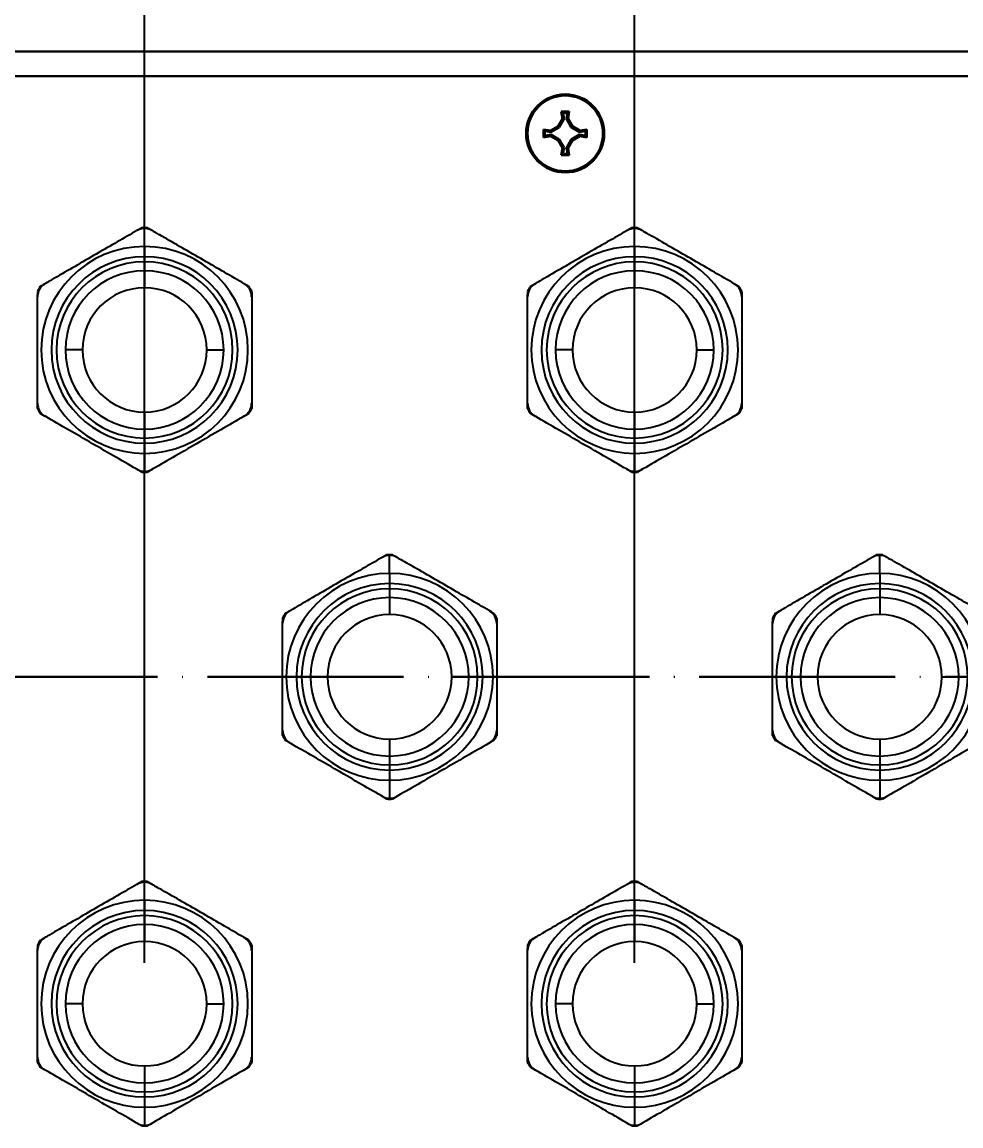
# Model space of a CAD drawing. Header units: millimetres. Extents: x 0 to 53000, y -591 to 24400.
# Drawn here: x 20906.9 to 21021.9, y 1951.6 to 2086.6 of the extents above; entities that cross this region are included whole.
import ezdxf

# ---------------------------------------------------------------- set-up
doc = ezdxf.new("R2010")
doc.units = ezdxf.units.MM
doc.linetypes.add('ACAD_ISO04W100', pattern=[30, 24, -3, 0, -3])
for name, color, linetype in [('MAIN-1', 7, 'Continuous'), ('MAIN-2', 7, 'Continuous'), ('размеры', 3, 'Continuous')]:
    doc.layers.add(name, color=color, linetype=linetype)
doc.layers.add('Осевые центральные', color=5, linetype='ACAD_ISO04W100', lineweight=30)
doc.layers.add('Основная', color=7, linetype='Continuous', lineweight=30)
doc.styles.get("Standard").update_dxf_attribs({"font": 'arial.ttf'})
doc.dimstyles.new('ISO2', dxfattribs={"dimtxt": 20, "dimasz": 20, "dimexe": 10, "dimexo": 5, "dimgap": 5, "dimtad": 1, "dimdec": 4, "dimdsep": 46, "dimlunit": 6, "dimtxsty": 'Standard', "dimcen": 20, "dimadec": 0, "dimazin": 0, "dimtfac": 1, "dimtdec": 4, "dimtmove": 0, "dimatfit": 3, "dimfxl": 1, "dimtolj": 1, "dimtzin": 0, "dimarcsym": 0})

# ---------------------------------------------------------------- blocks, each defined once
blk = doc.blocks.new('*U186')
at = {"layer": 'MAIN-1'}
for p, q in [((-0.35, 14.95), (-0.64, 14.78)), ((0, 12.66), (0, 14.95)), ((0.35, 14.95), (0.52, 14.85)), ((-2.73, 13.57), (-3.04, 13.39)), ((-2.43, 13.74), (-2.73, 13.57)), ((-2.12, 13.92), (-2.43, 13.74)), ((-1.82, 14.09), (-2.12, 13.92)), ((-1.52, 14.27), (-1.82, 14.09)), ((-1.22, 14.44), (-1.52, 14.27)), ((-0.93, 14.61), (-1.22, 14.44)), ((-0.64, 14.78), (-0.93, 14.61)), ((0.52, 14.85), (0.69, 14.75)), ((0.69, 14.75), (0.87, 14.65)), ((0.87, 14.65), (1.04, 14.54)), ((1.04, 14.54), (1.22, 14.44)), ((1.22, 14.44), (1.39, 14.34)), ((1.39, 14.34), (1.57, 14.24)), ((1.57, 14.24), (1.61, 14.22)), ((1.61, 14.22), (1.64, 14.2)), ((1.64, 14.2), (1.67, 14.18)), ((1.67, 14.18), (1.7, 14.16)), ((1.7, 14.16), (1.74, 14.14)), ((1.74, 14.14), (1.77, 14.12)), ((1.77, 14.12), (1.8, 14.11)), ((2.1, 13.93), (1.8, 14.11)), ((2.41, 13.75), (2.1, 13.93)), ((2.72, 13.58), (2.41, 13.75)), ((3.03, 13.4), (2.72, 13.58)), ((-4.94, 12.29), (-5.26, 12.11)), ((-4.62, 12.48), (-4.94, 12.29)), ((-4.3, 12.67), (-4.62, 12.48)), ((-3.98, 12.85), (-4.3, 12.67)), ((-3.66, 13.03), (-3.98, 12.85)), ((-3.35, 13.21), (-3.66, 13.03)), ((-3.04, 13.39), (-3.35, 13.21)), ((0, 12.66), (0, 7.61)), ((3.34, 13.22), (3.03, 13.4)), ((3.65, 13.04), (3.34, 13.22)), ((3.97, 12.86), (3.65, 13.04)), ((4.28, 12.67), (3.97, 12.86)), ((4.6, 12.49), (4.28, 12.67)), ((4.92, 12.3), (4.6, 12.49)), ((5.24, 12.12), (4.92, 12.3)), ((-7.22, 10.97), (-7.55, 10.79)), ((-6.9, 11.16), (-7.22, 10.97)), ((-6.57, 11.35), (-6.9, 11.16)), ((-6.24, 11.54), (-6.57, 11.35)), ((-5.92, 11.73), (-6.24, 11.54)), ((-5.59, 11.92), (-5.92, 11.73)), ((-5.26, 12.11), (-5.59, 11.92)), ((5.57, 11.93), (5.24, 12.12)), ((5.89, 11.74), (5.57, 11.93)), ((6.22, 11.56), (5.89, 11.74)), ((6.55, 11.37), (6.22, 11.56)), ((6.87, 11.18), (6.55, 11.37)), ((7.2, 10.99), (6.87, 11.18)), ((7.53, 10.8), (7.2, 10.99)), ((-9.78, 9.5), (-10.09, 9.32)), ((-9.47, 9.68), (-9.78, 9.5)), ((-9.15, 9.86), (-9.47, 9.68)), ((-8.83, 10.05), (-9.15, 9.86)), ((-8.51, 10.23), (-8.83, 10.05)), ((-8.19, 10.41), (-8.51, 10.23)), ((-7.87, 10.6), (-8.19, 10.41)), ((-7.55, 10.79), (-7.87, 10.6)), ((7.85, 10.61), (7.53, 10.8)), ((8.18, 10.42), (7.85, 10.61)), ((8.5, 10.24), (8.18, 10.42)), ((8.82, 10.05), (8.5, 10.24)), ((9.14, 9.87), (8.82, 10.05)), ((9.45, 9.69), (9.14, 9.87)), ((9.77, 9.51), (9.45, 9.69)), ((10.08, 9.33), (9.77, 9.51)), ((-12.25, 8.07), (-12.07, 8.17)), ((-12.07, 8.17), (-11.9, 8.28)), ((-11.9, 8.28), (-11.72, 8.38)), ((-11.72, 8.38), (-11.54, 8.48)), ((-11.54, 8.48), (-11.51, 8.5)), ((-11.51, 8.5), (-11.48, 8.52)), ((-11.48, 8.52), (-11.45, 8.54)), ((-11.45, 8.54), (-11.41, 8.56)), ((-11.41, 8.56), (-11.38, 8.58)), ((-11.38, 8.58), (-11.35, 8.59)), ((-11.35, 8.59), (-11.31, 8.61)), ((-11.01, 8.79), (-11.31, 8.61)), ((-10.71, 8.96), (-11.01, 8.79)), ((-10.4, 9.14), (-10.71, 8.96)), ((-10.09, 9.32), (-10.4, 9.14)), ((10.38, 9.15), (10.08, 9.33)), ((10.69, 8.97), (10.38, 9.15)), ((10.99, 8.8), (10.69, 8.97)), ((11.3, 8.62), (10.99, 8.8)), ((11.6, 8.45), (11.3, 8.62)), ((11.89, 8.28), (11.6, 8.45)), ((12.19, 8.11), (11.89, 8.28)), ((12.48, 7.94), (12.19, 8.11)), ((-13.12, 7.17), (-13.12, 7.12)), ((-13.12, 7.12), (-13.12, 7.06)), ((-13.12, 7.06), (-13.12, 7.01)), ((-13.12, 7.01), (-13.12, 6.95)), ((-13.12, 6.95), (-13.12, 6.9)), ((-13.12, 6.9), (-13.12, 6.84)), ((-13.12, 6.84), (-13.12, 6.78)), ((-13.12, 6.75), (-13.12, 6.78)), ((-12.77, 7.77), (-12.6, 7.87)), ((-12.6, 7.87), (-12.42, 7.97)), ((-12.42, 7.97), (-12.25, 8.07)), ((12.77, 7.77), (12.48, 7.94)), ((13.12, 7.17), (13.12, 6.81)), ((13.12, 6.81), (13.12, 6.44)), ((-13.12, 6.71), (-13.12, 6.75)), ((-13.12, 6.67), (-13.12, 6.71)), ((-13.12, 6.63), (-13.12, 6.67)), ((-13.12, 6.59), (-13.12, 6.63)), ((-13.12, 6.56), (-13.12, 6.59)), ((-13.12, 6.52), (-13.12, 6.56)), ((-13.12, 6.15), (-13.12, 6.52)), ((-13.12, 5.78), (-13.12, 6.15)), ((-13.12, 5.4), (-13.12, 5.78)), ((13.12, 6.44), (13.12, 6.07)), ((13.12, 6.07), (13.12, 5.7)), ((13.12, 5.7), (13.12, 5.32)), ((-13.12, 5.02), (-13.12, 5.4)), ((-13.12, 4.64), (-13.12, 5.02)), ((-13.12, 4.25), (-13.12, 4.64)), ((-13.12, 3.86), (-13.12, 4.25)), ((13.12, 5.32), (13.12, 4.94)), ((13.12, 4.94), (13.12, 4.56)), ((13.12, 4.56), (13.12, 4.17)), ((13.12, 4.17), (13.12, 3.79)), ((-13.12, 3.47), (-13.12, 3.86)), ((-13.12, 3.08), (-13.12, 3.47)), ((-13.12, 2.68), (-13.12, 3.08)), ((13.12, 3.79), (13.12, 3.39)), ((13.12, 3.39), (13.12, 3)), ((13.12, 3), (13.12, 2.6)), ((-13.12, 2.28), (-13.12, 2.68)), ((-13.12, 1.88), (-13.12, 2.28)), ((-13.12, 1.47), (-13.12, 1.88)), ((-13.12, 1.07), (-13.12, 1.47)), ((13.12, 2.6), (13.12, 2.2)), ((13.12, 2.2), (13.12, 1.8)), ((13.12, 1.8), (13.12, 1.39)), ((13.12, 1.39), (13.12, 0.98)), ((-13.12, 0.66), (-13.12, 1.07)), ((-13.12, 0.25), (-13.12, 0.66)), ((-13.12, -0.16), (-13.12, 0.25)), ((13.12, 0.98), (13.12, 0.57)), ((13.12, 0.57), (13.12, 0.16)), ((13.12, 0.16), (13.12, -0.25)), ((-13.12, -0.57), (-13.12, -0.16)), ((-13.12, -0.98), (-13.12, -0.57)), ((-13.12, -1.39), (-13.12, -0.98)), ((13.12, -0.25), (13.12, -0.66)), ((13.12, -0.66), (13.12, -1.07)), ((13.12, -1.07), (13.12, -1.47)), ((-13.12, -1.8), (-13.12, -1.39)), ((-13.12, -2.2), (-13.12, -1.8)), ((-13.12, -2.6), (-13.12, -2.2)), ((-13.12, -3), (-13.12, -2.6)), ((13.12, -1.47), (13.12, -1.88)), ((13.12, -1.88), (13.12, -2.28)), ((13.12, -2.28), (13.12, -2.68)), ((13.12, -2.68), (13.12, -3.08)), ((-13.12, -3.39), (-13.12, -3)), ((-13.12, -3.79), (-13.12, -3.39)), ((-13.12, -4.17), (-13.12, -3.79)), ((13.12, -3.08), (13.12, -3.47)), ((13.12, -3.47), (13.12, -3.86)), ((13.12, -3.86), (13.12, -4.25)), ((-13.12, -4.56), (-13.12, -4.17)), ((-13.12, -4.94), (-13.12, -4.56)), ((-13.12, -5.32), (-13.12, -4.94)), ((-13.12, -5.7), (-13.12, -5.32)), ((13.12, -4.25), (13.12, -4.64)), ((13.12, -4.64), (13.12, -5.02)), ((13.12, -5.02), (13.12, -5.4)), ((13.12, -5.4), (13.12, -5.78)), ((-13.12, -6.07), (-13.12, -5.7)), ((-13.12, -6.44), (-13.12, -6.07)), ((-13.12, -6.81), (-13.12, -6.44)), ((13.12, -5.78), (13.12, -6.15)), ((13.12, -6.15), (13.12, -6.52)), ((13.12, -6.52), (13.12, -6.56)), ((13.12, -6.56), (13.12, -6.59)), ((13.12, -6.59), (13.12, -6.63)), ((13.12, -6.63), (13.12, -6.67)), ((13.12, -6.67), (13.12, -6.71)), ((13.12, -6.71), (13.12, -6.75)), ((13.12, -6.75), (13.12, -6.78)), ((-13.12, -7.17), (-13.12, -6.81)), ((-12.44, -7.96), (-12.77, -7.77)), ((-12.11, -8.16), (-12.44, -7.96)), ((0, -7.61), (0, -12.66)), ((12.44, -7.96), (12.11, -8.16)), ((12.77, -7.77), (12.44, -7.96)), ((13.12, -6.78), (13.12, -6.84)), ((13.12, -6.84), (13.12, -6.9)), ((13.12, -6.9), (13.12, -6.95)), ((13.12, -6.95), (13.12, -7.01)), ((13.12, -7.01), (13.12, -7.06)), ((13.12, -7.06), (13.12, -7.12)), ((13.12, -7.12), (13.12, -7.17)), ((-11.77, -8.35), (-12.11, -8.16)), ((-11.43, -8.55), (-11.77, -8.35)), ((-11.08, -8.75), (-11.43, -8.55)), ((-10.74, -8.95), (-11.08, -8.75)), ((-10.39, -9.15), (-10.74, -8.95)), ((-10.03, -9.35), (-10.39, -9.15)), ((-9.68, -9.56), (-10.03, -9.35)), ((10.03, -9.35), (9.68, -9.56)), ((10.39, -9.15), (10.03, -9.35)), ((10.74, -8.95), (10.39, -9.15)), ((11.08, -8.75), (10.74, -8.95)), ((11.43, -8.55), (11.08, -8.75)), ((11.77, -8.35), (11.43, -8.55)), ((12.11, -8.16), (11.77, -8.35)), ((-9.32, -9.76), (-9.68, -9.56)), ((-8.96, -9.97), (-9.32, -9.76)), ((-8.6, -10.18), (-8.96, -9.97)), ((-8.23, -10.39), (-8.6, -10.18)), ((-7.86, -10.61), (-8.23, -10.39)), ((-7.49, -10.82), (-7.86, -10.61)), ((7.86, -10.61), (7.49, -10.82)), ((8.23, -10.39), (7.86, -10.61)), ((8.6, -10.18), (8.23, -10.39)), ((8.96, -9.97), (8.6, -10.18)), ((9.32, -9.76), (8.96, -9.97)), ((9.68, -9.56), (9.32, -9.76)), ((-7.12, -11.03), (-7.49, -10.82)), ((-6.75, -11.25), (-7.12, -11.03)), ((-6.37, -11.47), (-6.75, -11.25)), ((-6, -11.68), (-6.37, -11.47)), ((-5.62, -11.9), (-6, -11.68)), ((-5.25, -12.11), (-5.62, -11.9)), ((-4.89, -12.33), (-5.25, -12.11)), ((5.25, -12.11), (4.89, -12.33)), ((5.62, -11.9), (5.25, -12.11)), ((6, -11.68), (5.62, -11.9)), ((6.37, -11.47), (6, -11.68)), ((6.75, -11.25), (6.37, -11.47)), ((7.12, -11.03), (6.75, -11.25)), ((7.49, -10.82), (7.12, -11.03)), ((-4.52, -12.54), (-4.89, -12.33)), ((-4.16, -12.75), (-4.52, -12.54)), ((-3.8, -12.95), (-4.16, -12.75)), ((-3.44, -13.16), (-3.8, -12.95)), ((-3.08, -13.37), (-3.44, -13.16)), ((-2.73, -13.57), (-3.08, -13.37)), ((0, -12.66), (0, -14.95)), ((3.08, -13.37), (2.73, -13.57)), ((3.44, -13.16), (3.08, -13.37)), ((3.8, -12.95), (3.44, -13.16)), ((4.16, -12.75), (3.8, -12.95)), ((4.52, -12.54), (4.16, -12.75)), ((4.89, -12.33), (4.52, -12.54)), ((-2.38, -13.77), (-2.73, -13.57)), ((-2.03, -13.97), (-2.38, -13.77)), ((-1.69, -14.17), (-2.03, -13.97)), ((-1.35, -14.37), (-1.69, -14.17)), ((-1.01, -14.56), (-1.35, -14.37)), ((-0.68, -14.76), (-1.01, -14.56)), ((-0.35, -14.95), (-0.68, -14.76)), ((0.68, -14.76), (0.35, -14.95)), ((1.01, -14.56), (0.68, -14.76)), ((1.35, -14.37), (1.01, -14.56)), ((1.69, -14.17), (1.35, -14.37)), ((2.03, -13.97), (1.69, -14.17)), ((2.38, -13.77), (2.03, -13.97)), ((2.73, -13.57), (2.38, -13.77))]:
    blk.add_line(p, q, dxfattribs=at)
for radius, start, end in [(14.95, 90, 91.3251), (14.95, 88.6749, 90), (12.66, 90, 270), (12.66, 270, 90), (14.95, 148.6749, 151.325), (7.61, 90, 180), (7.61, 0, 90), (14.95, 28.675, 31.3251), (7.61, 180, 270), (7.61, 270, 0), (14.95, 208.6749, 211.3251), (14.95, 328.6749, 331.3251), (14.95, 268.6749, 270), (14.95, 270, 271.3251)]:
    blk.add_arc((0, 0), radius, start, end, dxfattribs=at)
at = {"layer": 'MAIN-2'}
for p, q in [((-0.35, 14.95), (-0.35, 14.95)), ((0.35, 14.95), (0.35, 14.95)), ((-0.91, 14.62), (-0.91, 14.62)), ((0.91, 14.62), (0.91, 14.62)), ((0, 12.66), (0, 12.66)), ((0, 11.41), (0, 11.41)), ((0, 10.78), (0, 10.78)), ((0, 9.69), (0, 9.69)), ((-13.12, 7.17), (-13.12, 7.17)), ((-12.77, 7.77), (-12.77, 7.77)), ((-12.2, 8.1), (-12.2, 8.1)), ((12.2, 8.1), (12.2, 8.1)), ((12.77, 7.77), (12.77, 7.77)), ((13.12, 7.17), (13.12, 7.17)), ((-13.12, 6.52), (-13.12, 6.52)), ((13.12, 6.52), (13.12, 6.52)), ((-7.61, 0), (-9.69, 0)), ((7.61, 0), (9.69, 0)), ((-13.12, -6.52), (-13.12, -6.52)), ((13.12, -6.52), (13.12, -6.52)), ((-13.12, -7.17), (-13.12, -7.17)), ((-12.77, -7.77), (-12.77, -7.77)), ((-12.2, -8.1), (-12.2, -8.1)), ((12.2, -8.1), (12.2, -8.1)), ((12.77, -7.77), (12.77, -7.77)), ((13.12, -7.17), (13.12, -7.17)), ((0, -9.69), (0, -9.69)), ((0, -10.78), (0, -10.78)), ((0, -11.41), (0, -11.41)), ((0, -12.66), (0, -12.66)), ((-0.91, -14.62), (-0.91, -14.62)), ((0.91, -14.62), (0.91, -14.62)), ((-0.35, -14.95), (-0.35, -14.95)), ((0.35, -14.95), (0.35, -14.95))]:
    blk.add_line(p, q, dxfattribs=at)
for centre, radius, start, end in [((0, 13.04), 1.82, 90, 120), ((0, 13.04), 1.82, 60, 90), ((0, 0), 11.41, 90, 270), ((0, 0), 11.41, 270, 90), ((0, 0), 10.78, 90, 270), ((0, 0), 9.69, 90, 180), ((0, 0), 10.78, 270, 90), ((0, 0), 9.69, 0, 90), ((-11.29, 6.52), 1.82, 120, 180), ((11.29, 6.52), 1.82, 0, 60), ((0, 0), 9.69, 180, 270), ((0, 0), 9.69, 270, 0), ((-11.29, -6.52), 1.82, 180, 240), ((11.29, -6.52), 1.82, 300, 0), ((0, -13.04), 1.82, 240, 270), ((0, -13.04), 1.82, 270, 300)]:
    blk.add_arc(centre, radius, start, end, dxfattribs=at)
blk = doc.blocks.new('*U185')
at = {"layer": 'Основная', "color": 0, "linetype": 'ByBlock', "lineweight": -2, "transparency": 16777216}
for p in [(60, 80), (120, 80), (60, 0), (120, 0)]:
    blk.add_blockref('*U186', p, dxfattribs=at)
blk = doc.blocks.new('*D241')
at = {"layer": 'Defpoints', "color": 0, "transparency": 16777216}
for p in [(20921.91, 2118.44), (20861.91, 2006.5), (20921.91, 1966.5)]:
    blk.add_point(p, dxfattribs=at)
at = {"layer": 'размеры', "color": 0, "lineweight": -2, "transparency": 16777216}
for p, q in [((20861.91, 2011.5), (20861.91, 2128.44)), ((20921.91, 1971.5), (20921.91, 2128.44)), ((20881.91, 2118.44), (20901.91, 2118.44))]:
    blk.add_line(p, q, dxfattribs=at)
at = {"layer": 'размеры', "color": 0, "transparency": 16777216}
for points in [[(20881.91, 2121.77), (20881.91, 2115.1), (20861.91, 2118.44)], [(20901.91, 2121.77), (20901.91, 2115.1), (20921.91, 2118.44)]]:
    blk.add_solid(points, dxfattribs=at)
at = {"layer": 'размеры', "color": 0, "transparency": 16777216, "insert": (20891.91, 2133.65), "char_height": 20, "attachment_point": 5}
blk.add_mtext('\\A1;60', dxfattribs=at)
blk = doc.blocks.new('*D245')
at = {"layer": 'Defpoints', "color": 0, "transparency": 16777216}
for p in [(20981.91, 2118.44), (21041.91, 2006.5), (20981.91, 1966.5)]:
    blk.add_point(p, dxfattribs=at)
at = {"layer": 'размеры', "color": 0, "lineweight": -2, "transparency": 16777216}
for p, q in [((20981.91, 1971.5), (20981.91, 2128.44)), ((21041.91, 2011.5), (21041.91, 2128.44)), ((21021.91, 2118.44), (21001.91, 2118.44))]:
    blk.add_line(p, q, dxfattribs=at)
at = {"layer": 'размеры', "color": 0, "transparency": 16777216}
for points in [[(21001.91, 2121.77), (21001.91, 2115.1), (20981.91, 2118.44)], [(21021.91, 2121.77), (21021.91, 2115.1), (21041.91, 2118.44)]]:
    blk.add_solid(points, dxfattribs=at)
at = {"layer": 'размеры', "color": 0, "transparency": 16777216, "insert": (21011.91, 2133.65), "char_height": 20, "attachment_point": 5}
blk.add_mtext('\\A1;60', dxfattribs=at)
blk = doc.blocks.new('*D199')
at = {"layer": 'Defpoints', "color": 0, "transparency": 16777216}
for p in [(20921.91, 2118.44), (20921.91, 2006.5), (20981.91, 2006.5)]:
    blk.add_point(p, dxfattribs=at)
at = {"layer": 'размеры', "color": 0, "lineweight": -2, "transparency": 16777216}
for p, q in [((20921.91, 2011.5), (20921.91, 2128.44)), ((20981.91, 2011.5), (20981.91, 2128.44)), ((20961.91, 2118.44), (20941.91, 2118.44))]:
    blk.add_line(p, q, dxfattribs=at)
at = {"layer": 'размеры', "color": 0, "transparency": 16777216}
for points in [[(20941.91, 2121.77), (20941.91, 2115.1), (20921.91, 2118.44)], [(20961.91, 2121.77), (20961.91, 2115.1), (20981.91, 2118.44)]]:
    blk.add_solid(points, dxfattribs=at)
at = {"layer": 'размеры', "color": 0, "transparency": 16777216, "insert": (20951.91, 2133.65), "char_height": 20, "attachment_point": 5}
blk.add_mtext('\\A1;60', dxfattribs=at)
blk = doc.blocks.new('*U188')
at = {"layer": 'MAIN-1'}
for p, q in [((-0.35, 14.95), (-0.64, 14.78)), ((0, 12.66), (0, 14.95)), ((0.35, 14.95), (0.52, 14.85)), ((-2.73, 13.57), (-3.04, 13.39)), ((-2.43, 13.74), (-2.73, 13.57)), ((-2.12, 13.92), (-2.43, 13.74)), ((-1.82, 14.09), (-2.12, 13.92)), ((-1.52, 14.27), (-1.82, 14.09)), ((-1.22, 14.44), (-1.52, 14.27)), ((-0.93, 14.61), (-1.22, 14.44)), ((-0.64, 14.78), (-0.93, 14.61)), ((0.52, 14.85), (0.69, 14.75)), ((0.69, 14.75), (0.87, 14.65)), ((0.87, 14.65), (1.04, 14.54)), ((1.04, 14.54), (1.22, 14.44)), ((1.22, 14.44), (1.39, 14.34)), ((1.39, 14.34), (1.57, 14.24)), ((1.57, 14.24), (1.61, 14.22)), ((1.61, 14.22), (1.64, 14.2)), ((1.64, 14.2), (1.67, 14.18)), ((1.67, 14.18), (1.7, 14.16)), ((1.7, 14.16), (1.74, 14.14)), ((1.74, 14.14), (1.77, 14.12)), ((1.77, 14.12), (1.8, 14.11)), ((2.1, 13.93), (1.8, 14.11)), ((2.41, 13.75), (2.1, 13.93)), ((2.72, 13.58), (2.41, 13.75)), ((3.03, 13.4), (2.72, 13.58)), ((-4.94, 12.29), (-5.26, 12.11)), ((-4.62, 12.48), (-4.94, 12.29)), ((-4.3, 12.67), (-4.62, 12.48)), ((-3.98, 12.85), (-4.3, 12.67)), ((-3.66, 13.03), (-3.98, 12.85)), ((-3.35, 13.21), (-3.66, 13.03)), ((-3.04, 13.39), (-3.35, 13.21)), ((0, 12.66), (0, 7.61)), ((3.34, 13.22), (3.03, 13.4)), ((3.65, 13.04), (3.34, 13.22)), ((3.97, 12.86), (3.65, 13.04)), ((4.28, 12.67), (3.97, 12.86)), ((4.6, 12.49), (4.28, 12.67)), ((4.92, 12.3), (4.6, 12.49)), ((5.24, 12.12), (4.92, 12.3)), ((-7.22, 10.97), (-7.55, 10.79)), ((-6.9, 11.16), (-7.22, 10.97)), ((-6.57, 11.35), (-6.9, 11.16)), ((-6.24, 11.54), (-6.57, 11.35)), ((-5.92, 11.73), (-6.24, 11.54)), ((-5.59, 11.92), (-5.92, 11.73)), ((-5.26, 12.11), (-5.59, 11.92)), ((5.57, 11.93), (5.24, 12.12)), ((5.89, 11.74), (5.57, 11.93)), ((6.22, 11.56), (5.89, 11.74)), ((6.55, 11.37), (6.22, 11.56)), ((6.87, 11.18), (6.55, 11.37)), ((7.2, 10.99), (6.87, 11.18)), ((7.53, 10.8), (7.2, 10.99)), ((-9.78, 9.5), (-10.09, 9.32)), ((-9.47, 9.68), (-9.78, 9.5)), ((-9.15, 9.86), (-9.47, 9.68)), ((-8.83, 10.05), (-9.15, 9.86)), ((-8.51, 10.23), (-8.83, 10.05)), ((-8.19, 10.41), (-8.51, 10.23)), ((-7.87, 10.6), (-8.19, 10.41)), ((-7.55, 10.79), (-7.87, 10.6)), ((7.85, 10.61), (7.53, 10.8)), ((8.18, 10.42), (7.85, 10.61)), ((8.5, 10.24), (8.18, 10.42)), ((8.82, 10.05), (8.5, 10.24)), ((9.14, 9.87), (8.82, 10.05)), ((9.45, 9.69), (9.14, 9.87)), ((9.77, 9.51), (9.45, 9.69)), ((10.08, 9.33), (9.77, 9.51)), ((-12.25, 8.07), (-12.07, 8.17)), ((-12.07, 8.17), (-11.9, 8.28)), ((-11.9, 8.28), (-11.72, 8.38)), ((-11.72, 8.38), (-11.54, 8.48)), ((-11.54, 8.48), (-11.51, 8.5)), ((-11.51, 8.5), (-11.48, 8.52)), ((-11.48, 8.52), (-11.45, 8.54)), ((-11.45, 8.54), (-11.41, 8.56)), ((-11.41, 8.56), (-11.38, 8.58)), ((-11.38, 8.58), (-11.35, 8.59)), ((-11.35, 8.59), (-11.31, 8.61)), ((-11.01, 8.79), (-11.31, 8.61)), ((-10.71, 8.96), (-11.01, 8.79)), ((-10.4, 9.14), (-10.71, 8.96)), ((-10.09, 9.32), (-10.4, 9.14)), ((10.38, 9.15), (10.08, 9.33)), ((10.69, 8.97), (10.38, 9.15)), ((10.99, 8.8), (10.69, 8.97)), ((11.3, 8.62), (10.99, 8.8)), ((11.6, 8.45), (11.3, 8.62)), ((11.89, 8.28), (11.6, 8.45)), ((12.19, 8.11), (11.89, 8.28)), ((12.48, 7.94), (12.19, 8.11)), ((-13.12, 7.17), (-13.12, 7.12)), ((-13.12, 7.12), (-13.12, 7.06)), ((-13.12, 7.06), (-13.12, 7.01)), ((-13.12, 7.01), (-13.12, 6.95)), ((-13.12, 6.95), (-13.12, 6.9)), ((-13.12, 6.9), (-13.12, 6.84)), ((-13.12, 6.84), (-13.12, 6.78)), ((-13.12, 6.75), (-13.12, 6.78)), ((-12.77, 7.77), (-12.6, 7.87)), ((-12.6, 7.87), (-12.42, 7.97)), ((-12.42, 7.97), (-12.25, 8.07)), ((12.77, 7.77), (12.48, 7.94)), ((13.12, 7.17), (13.12, 6.81)), ((13.12, 6.81), (13.12, 6.44)), ((-13.12, 6.71), (-13.12, 6.75)), ((-13.12, 6.67), (-13.12, 6.71)), ((-13.12, 6.63), (-13.12, 6.67)), ((-13.12, 6.59), (-13.12, 6.63)), ((-13.12, 6.56), (-13.12, 6.59)), ((-13.12, 6.52), (-13.12, 6.56)), ((-13.12, 6.15), (-13.12, 6.52)), ((-13.12, 5.78), (-13.12, 6.15)), ((-13.12, 5.4), (-13.12, 5.78)), ((13.12, 6.44), (13.12, 6.07)), ((13.12, 6.07), (13.12, 5.7)), ((13.12, 5.7), (13.12, 5.32)), ((-13.12, 5.02), (-13.12, 5.4)), ((-13.12, 4.64), (-13.12, 5.02)), ((-13.12, 4.25), (-13.12, 4.64)), ((-13.12, 3.86), (-13.12, 4.25)), ((13.12, 5.32), (13.12, 4.94)), ((13.12, 4.94), (13.12, 4.56)), ((13.12, 4.56), (13.12, 4.17)), ((13.12, 4.17), (13.12, 3.79)), ((-13.12, 3.47), (-13.12, 3.86)), ((-13.12, 3.08), (-13.12, 3.47)), ((-13.12, 2.68), (-13.12, 3.08)), ((13.12, 3.79), (13.12, 3.39)), ((13.12, 3.39), (13.12, 3)), ((13.12, 3), (13.12, 2.6)), ((-13.12, 2.28), (-13.12, 2.68)), ((-13.12, 1.88), (-13.12, 2.28)), ((-13.12, 1.47), (-13.12, 1.88)), ((-13.12, 1.07), (-13.12, 1.47)), ((13.12, 2.6), (13.12, 2.2)), ((13.12, 2.2), (13.12, 1.8)), ((13.12, 1.8), (13.12, 1.39)), ((13.12, 1.39), (13.12, 0.98)), ((-13.12, 0.66), (-13.12, 1.07)), ((-13.12, 0.25), (-13.12, 0.66)), ((-13.12, -0.16), (-13.12, 0.25)), ((13.12, 0.98), (13.12, 0.57)), ((13.12, 0.57), (13.12, 0.16)), ((13.12, 0.16), (13.12, -0.25)), ((-13.12, -0.57), (-13.12, -0.16)), ((-13.12, -0.98), (-13.12, -0.57)), ((-13.12, -1.39), (-13.12, -0.98)), ((13.12, -0.25), (13.12, -0.66)), ((13.12, -0.66), (13.12, -1.07)), ((13.12, -1.07), (13.12, -1.47)), ((-13.12, -1.8), (-13.12, -1.39)), ((-13.12, -2.2), (-13.12, -1.8)), ((-13.12, -2.6), (-13.12, -2.2)), ((-13.12, -3), (-13.12, -2.6)), ((13.12, -1.47), (13.12, -1.88)), ((13.12, -1.88), (13.12, -2.28)), ((13.12, -2.28), (13.12, -2.68)), ((13.12, -2.68), (13.12, -3.08)), ((-13.12, -3.39), (-13.12, -3)), ((-13.12, -3.79), (-13.12, -3.39)), ((-13.12, -4.17), (-13.12, -3.79)), ((13.12, -3.08), (13.12, -3.47)), ((13.12, -3.47), (13.12, -3.86)), ((13.12, -3.86), (13.12, -4.25)), ((-13.12, -4.56), (-13.12, -4.17)), ((-13.12, -4.94), (-13.12, -4.56)), ((-13.12, -5.32), (-13.12, -4.94)), ((-13.12, -5.7), (-13.12, -5.32)), ((13.12, -4.25), (13.12, -4.64)), ((13.12, -4.64), (13.12, -5.02)), ((13.12, -5.02), (13.12, -5.4)), ((13.12, -5.4), (13.12, -5.78)), ((-13.12, -6.07), (-13.12, -5.7)), ((-13.12, -6.44), (-13.12, -6.07)), ((-13.12, -6.81), (-13.12, -6.44)), ((13.12, -5.78), (13.12, -6.15)), ((13.12, -6.15), (13.12, -6.52)), ((13.12, -6.52), (13.12, -6.56)), ((13.12, -6.56), (13.12, -6.59)), ((13.12, -6.59), (13.12, -6.63)), ((13.12, -6.63), (13.12, -6.67)), ((13.12, -6.67), (13.12, -6.71)), ((13.12, -6.71), (13.12, -6.75)), ((13.12, -6.75), (13.12, -6.78)), ((-13.12, -7.17), (-13.12, -6.81)), ((-12.44, -7.96), (-12.77, -7.77)), ((-12.11, -8.16), (-12.44, -7.96)), ((0, -7.61), (0, -12.66)), ((12.44, -7.96), (12.11, -8.16)), ((12.77, -7.77), (12.44, -7.96)), ((13.12, -6.78), (13.12, -6.84)), ((13.12, -6.84), (13.12, -6.9)), ((13.12, -6.9), (13.12, -6.95)), ((13.12, -6.95), (13.12, -7.01)), ((13.12, -7.01), (13.12, -7.06)), ((13.12, -7.06), (13.12, -7.12)), ((13.12, -7.12), (13.12, -7.17)), ((-11.77, -8.35), (-12.11, -8.16)), ((-11.43, -8.55), (-11.77, -8.35)), ((-11.08, -8.75), (-11.43, -8.55)), ((-10.74, -8.95), (-11.08, -8.75)), ((-10.39, -9.15), (-10.74, -8.95)), ((-10.03, -9.35), (-10.39, -9.15)), ((-9.68, -9.56), (-10.03, -9.35)), ((10.03, -9.35), (9.68, -9.56)), ((10.39, -9.15), (10.03, -9.35)), ((10.74, -8.95), (10.39, -9.15)), ((11.08, -8.75), (10.74, -8.95)), ((11.43, -8.55), (11.08, -8.75)), ((11.77, -8.35), (11.43, -8.55)), ((12.11, -8.16), (11.77, -8.35)), ((-9.32, -9.76), (-9.68, -9.56)), ((-8.96, -9.97), (-9.32, -9.76)), ((-8.6, -10.18), (-8.96, -9.97)), ((-8.23, -10.39), (-8.6, -10.18)), ((-7.86, -10.61), (-8.23, -10.39)), ((-7.49, -10.82), (-7.86, -10.61)), ((7.86, -10.61), (7.49, -10.82)), ((8.23, -10.39), (7.86, -10.61)), ((8.6, -10.18), (8.23, -10.39)), ((8.96, -9.97), (8.6, -10.18)), ((9.32, -9.76), (8.96, -9.97)), ((9.68, -9.56), (9.32, -9.76)), ((-7.12, -11.03), (-7.49, -10.82)), ((-6.75, -11.25), (-7.12, -11.03)), ((-6.37, -11.47), (-6.75, -11.25)), ((-6, -11.68), (-6.37, -11.47)), ((-5.62, -11.9), (-6, -11.68)), ((-5.25, -12.11), (-5.62, -11.9)), ((-4.89, -12.33), (-5.25, -12.11)), ((5.25, -12.11), (4.89, -12.33)), ((5.62, -11.9), (5.25, -12.11)), ((6, -11.68), (5.62, -11.9)), ((6.37, -11.47), (6, -11.68)), ((6.75, -11.25), (6.37, -11.47)), ((7.12, -11.03), (6.75, -11.25)), ((7.49, -10.82), (7.12, -11.03)), ((-4.52, -12.54), (-4.89, -12.33)), ((-4.16, -12.75), (-4.52, -12.54)), ((-3.8, -12.95), (-4.16, -12.75)), ((-3.44, -13.16), (-3.8, -12.95)), ((-3.08, -13.37), (-3.44, -13.16)), ((-2.73, -13.57), (-3.08, -13.37)), ((0, -12.66), (0, -14.95)), ((3.08, -13.37), (2.73, -13.57)), ((3.44, -13.16), (3.08, -13.37)), ((3.8, -12.95), (3.44, -13.16)), ((4.16, -12.75), (3.8, -12.95)), ((4.52, -12.54), (4.16, -12.75)), ((4.89, -12.33), (4.52, -12.54)), ((-2.38, -13.77), (-2.73, -13.57)), ((-2.03, -13.97), (-2.38, -13.77)), ((-1.69, -14.17), (-2.03, -13.97)), ((-1.35, -14.37), (-1.69, -14.17)), ((-1.01, -14.56), (-1.35, -14.37)), ((-0.68, -14.76), (-1.01, -14.56)), ((-0.35, -14.95), (-0.68, -14.76)), ((0.68, -14.76), (0.35, -14.95)), ((1.01, -14.56), (0.68, -14.76)), ((1.35, -14.37), (1.01, -14.56)), ((1.69, -14.17), (1.35, -14.37)), ((2.03, -13.97), (1.69, -14.17)), ((2.38, -13.77), (2.03, -13.97)), ((2.73, -13.57), (2.38, -13.77))]:
    blk.add_line(p, q, dxfattribs=at)
for radius, start, end in [(14.95, 90, 91.3251), (14.95, 88.6749, 90), (12.66, 90, 270), (12.66, 270, 90), (14.95, 148.6749, 151.325), (7.61, 90, 180), (7.61, 0, 90), (14.95, 28.675, 31.3251), (7.61, 180, 270), (7.61, 270, 0), (14.95, 208.6749, 211.3251), (14.95, 328.6749, 331.3251), (14.95, 268.6749, 270), (14.95, 270, 271.3251)]:
    blk.add_arc((0, 0), radius, start, end, dxfattribs=at)
at = {"layer": 'MAIN-2'}
for p, q in [((-0.35, 14.95), (-0.35, 14.95)), ((0.35, 14.95), (0.35, 14.95)), ((-0.91, 14.62), (-0.91, 14.62)), ((0.91, 14.62), (0.91, 14.62)), ((0, 12.66), (0, 12.66)), ((0, 11.41), (0, 11.41)), ((0, 10.78), (0, 10.78)), ((0, 9.69), (0, 9.69)), ((-13.12, 7.17), (-13.12, 7.17)), ((-12.77, 7.77), (-12.77, 7.77)), ((-12.2, 8.1), (-12.2, 8.1)), ((12.2, 8.1), (12.2, 8.1)), ((12.77, 7.77), (12.77, 7.77)), ((13.12, 7.17), (13.12, 7.17)), ((-13.12, 6.52), (-13.12, 6.52)), ((13.12, 6.52), (13.12, 6.52)), ((-7.61, 0), (-9.69, 0)), ((7.61, 0), (9.69, 0)), ((-13.12, -6.52), (-13.12, -6.52)), ((13.12, -6.52), (13.12, -6.52)), ((-13.12, -7.17), (-13.12, -7.17)), ((-12.77, -7.77), (-12.77, -7.77)), ((-12.2, -8.1), (-12.2, -8.1)), ((12.2, -8.1), (12.2, -8.1)), ((12.77, -7.77), (12.77, -7.77)), ((13.12, -7.17), (13.12, -7.17)), ((0, -9.69), (0, -9.69)), ((0, -10.78), (0, -10.78)), ((0, -11.41), (0, -11.41)), ((0, -12.66), (0, -12.66)), ((-0.91, -14.62), (-0.91, -14.62)), ((0.91, -14.62), (0.91, -14.62)), ((-0.35, -14.95), (-0.35, -14.95)), ((0.35, -14.95), (0.35, -14.95))]:
    blk.add_line(p, q, dxfattribs=at)
for centre, radius, start, end in [((0, 13.04), 1.82, 90, 120), ((0, 13.04), 1.82, 60, 90), ((0, 0), 11.41, 90, 270), ((0, 0), 11.41, 270, 90), ((0, 0), 10.78, 90, 270), ((0, 0), 9.69, 90, 180), ((0, 0), 10.78, 270, 90), ((0, 0), 9.69, 0, 90), ((-11.29, 6.52), 1.82, 120, 180), ((11.29, 6.52), 1.82, 0, 60), ((0, 0), 9.69, 180, 270), ((0, 0), 9.69, 270, 0), ((-11.29, -6.52), 1.82, 180, 240), ((11.29, -6.52), 1.82, 300, 0), ((0, -13.04), 1.82, 240, 270), ((0, -13.04), 1.82, 270, 300)]:
    blk.add_arc(centre, radius, start, end, dxfattribs=at)
blk = doc.blocks.new('*U187')
at = {"layer": 'Основная', "color": 0, "linetype": 'ByBlock', "lineweight": -2, "transparency": 16777216}
for p in [(120, 0), (180, 0)]:
    blk.add_blockref('*U188', p, dxfattribs=at)

msp = doc.modelspace()

# ---------------------------------------------------------------- linework, layer by layer
at = {"layer": 'Осевые центральные'}
msp.add_line((21344.91086, 2006.50331), (20801.91088, 2006.50331), dxfattribs=at)
at = {"layer": 'Основная', "linetype": 'Continuous'}
for p, q in [((21326.41086, 2083.00332), (20820.41088, 2083.00332)), ((20822.41089, 2080.00332), (21324.41086, 2080.00332)), ((20972.53011, 2073.88408), (20973.07057, 2074.80007)), ((20973.27254, 2074.76684), (20972.67768, 2073.73651)), ((20972.92123, 2075.66203), (20973.41087, 2075.66337)), ((20973.07057, 2074.80007), (20972.92123, 2075.66203)), ((20973.12729, 2075.49311), (20972.92123, 2075.66203)), ((20973.27254, 2074.76684), (20973.07057, 2074.80007)), ((20973.12729, 2075.49311), (20973.27254, 2074.76684)), ((20973.69446, 2075.49311), (20973.12729, 2075.49311)), ((20973.41087, 2075.66337), (20973.90052, 2075.66203)), ((20973.54921, 2074.76684), (20973.69446, 2075.49311)), ((20973.54921, 2074.76684), (20973.75118, 2074.80007)), ((20974.14407, 2073.73651), (20973.54921, 2074.76684)), ((20973.69446, 2075.49311), (20973.90052, 2075.66203)), ((20973.90052, 2075.66203), (20973.75118, 2074.80007)), ((20973.75118, 2074.80007), (20974.29164, 2073.88408)), ((20970.75215, 2073.49296), (20971.61411, 2073.34362)), ((20970.75215, 2072.51367), (20970.75215, 2073.49296)), ((20970.92108, 2073.2869), (20970.75215, 2073.49296)), ((20971.61411, 2073.34362), (20972.53011, 2073.88408)), ((20971.64735, 2073.14165), (20971.61411, 2073.34362)), ((20972.67768, 2073.73651), (20971.64735, 2073.14165)), ((20972.67768, 2073.73651), (20972.53011, 2073.88408)), ((20974.29164, 2073.88408), (20974.14407, 2073.73651)), ((20975.17439, 2073.14165), (20974.14407, 2073.73651)), ((20974.29164, 2073.88408), (20975.20763, 2073.34362)), ((20975.20763, 2073.34362), (20975.17439, 2073.14165)), ((20975.20763, 2073.34362), (20976.06959, 2073.49296)), ((20976.06959, 2073.49296), (20975.90066, 2073.2869)), ((20976.06959, 2073.49296), (20976.06959, 2072.51367)), ((20970.75215, 2072.51367), (20970.92108, 2072.71973)), ((20971.61411, 2072.66301), (20970.75215, 2072.51367)), ((20971.64735, 2073.14165), (20970.92108, 2073.2869)), ((20970.92108, 2073.2869), (20970.92108, 2072.71973)), ((20970.92108, 2072.71973), (20971.64735, 2072.86498)), ((20971.61411, 2072.66301), (20971.64735, 2072.86498)), ((20972.53011, 2072.12255), (20971.61411, 2072.66301)), ((20971.64735, 2072.86498), (20972.67768, 2072.27012)), ((20972.53011, 2072.12255), (20972.67768, 2072.27012)), ((20973.07057, 2071.20656), (20972.53011, 2072.12255)), ((20972.67768, 2072.27012), (20973.27254, 2071.23979)), ((20973.54921, 2071.23979), (20974.14407, 2072.27012)), ((20974.29164, 2072.12255), (20973.75118, 2071.20656)), ((20974.14407, 2072.27012), (20975.17439, 2072.86498)), ((20974.14407, 2072.27012), (20974.29164, 2072.12255)), ((20975.20763, 2072.66301), (20974.29164, 2072.12255)), ((20975.90066, 2073.2869), (20975.17439, 2073.14165)), ((20975.17439, 2072.86498), (20975.20763, 2072.66301)), ((20975.17439, 2072.86498), (20975.90066, 2072.71973)), ((20976.06959, 2072.51367), (20975.20763, 2072.66301)), ((20975.90066, 2072.71973), (20975.90066, 2073.2869)), ((20975.90066, 2072.71973), (20976.06959, 2072.51367)), ((20972.92123, 2070.3446), (20973.07057, 2071.20656)), ((20973.27254, 2071.23979), (20973.07057, 2071.20656)), ((20973.27254, 2071.23979), (20973.12729, 2070.51352)), ((20973.54921, 2071.23979), (20973.75118, 2071.20656)), ((20973.69446, 2070.51352), (20973.54921, 2071.23979)), ((20973.75118, 2071.20656), (20973.90052, 2070.3446)), ((20973.12729, 2070.51352), (20972.92123, 2070.3446)), ((20973.41087, 2070.34326), (20972.92123, 2070.3446)), ((20973.12729, 2070.51352), (20973.69446, 2070.51352)), ((20973.90052, 2070.3446), (20973.41087, 2070.34326)), ((20973.90052, 2070.3446), (20973.69446, 2070.51352))]:
    msp.add_line(p, q, dxfattribs=at)
for radius in [4.78654, 4.62169]:
    msp.add_circle((20973.41087, 2073.00331), radius, dxfattribs=at)

# ---------------------------------------------------------------- block references
at = {"layer": 'Основная'}
for name, p in [('*U185', (20861.91088, 1966.50331)), ('*U187', (20831.91088, 2006.50331))]:
    msp.add_blockref(name, p, dxfattribs=at)

# ---------------------------------------------------------------- dimensions: what is measured, and where the dimension line sits
at = {"layer": 'размеры'}
for base, p1, p2, picture, middle in [((20921.91088, 2118.43767), (20861.91088, 2006.50331), (20921.91088, 1966.50331), '*D241', (20891.91088, 2133.64913)), ((20921.91088, 2118.43767), (20981.91088, 2006.50331), (20921.91088, 2006.50331), '*D199', (20951.91088, 2133.64913)), ((20981.91088, 2118.43767), (21041.91088, 2006.50331), (20981.91088, 1966.50331), '*D245', (21011.91088, 2133.64913))]:
    dim = msp.add_linear_dim(base=base, p1=p1, p2=p2, dimstyle='ISO2', dxfattribs=at)
    dim.commit()
    dim.dimension.update_dxf_attribs({"geometry": picture, "text_midpoint": middle})

doc.saveas('drawing.dxf')
